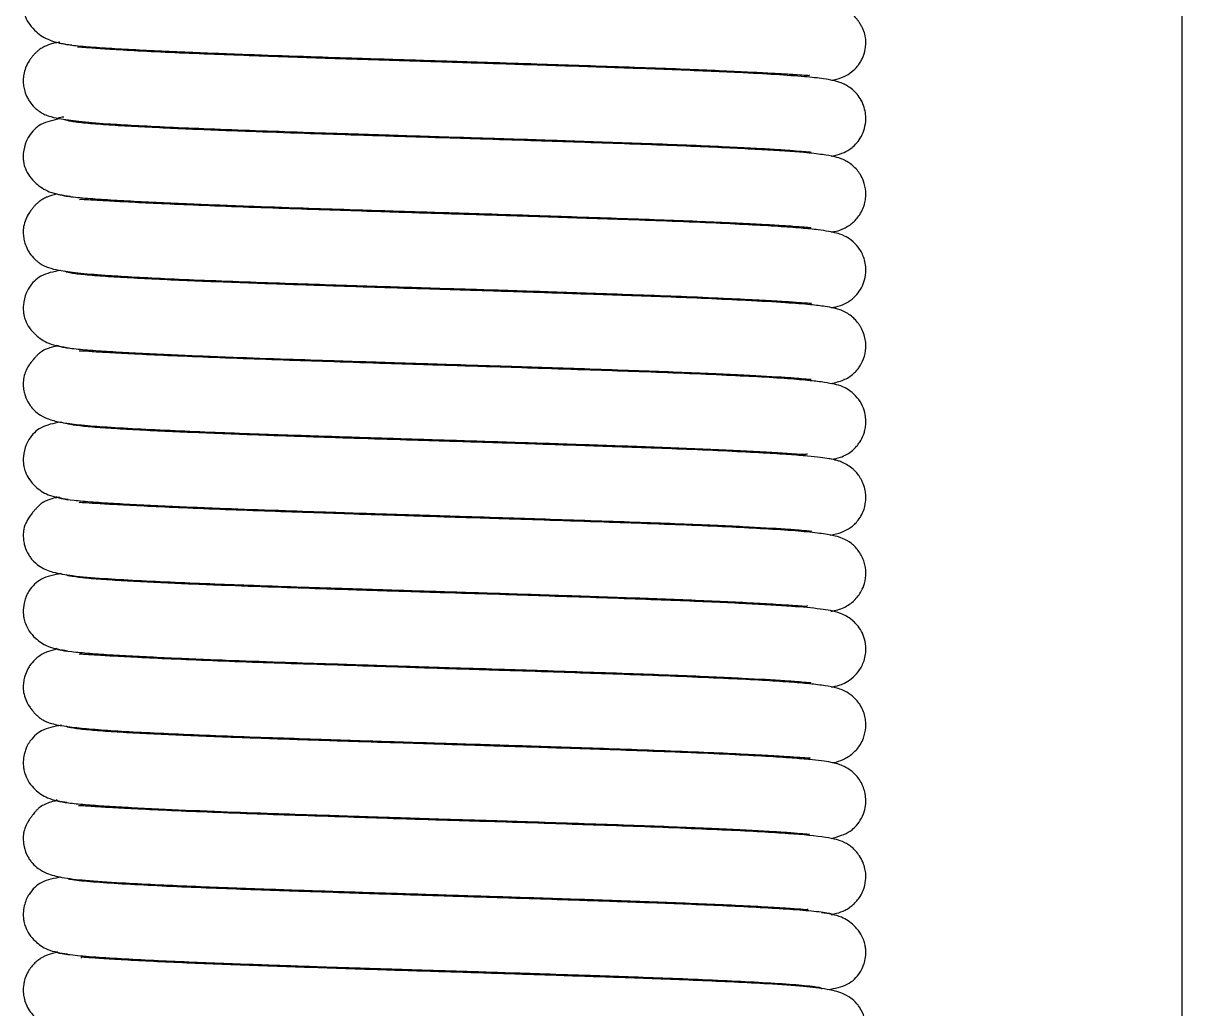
# Model space of a CAD drawing. Header units: millimetres. Extents: x 15 to 1184, y 5 to 836.
# Drawn here: x 428.1 to 442.07, y 618.33 to 630.22 of the extents above; entities that cross this region are included whole.
import ezdxf

# ---------------------------------------------------------------- set-up
doc = ezdxf.new("R2010")
doc.units = ezdxf.units.MM

msp = doc.modelspace()

# ---------------------------------------------------------------- linework, layer by layer
at = {"color": 7, "linetype": 'Continuous', "lineweight": 25}
msp.add_line((442.066, 642.099), (442.066, 591.299), dxfattribs=at)
for points, knots in [([(428.535, 630.889), (428.455, 630.874), (428.302, 630.843), (428.193, 630.731), (428.125, 630.609), (428.095, 630.501), (428.097, 630.413), (428.105, 630.345), (428.132, 630.253), (428.224, 630.123), (428.42, 629.994), (428.59, 629.969), (428.682, 629.955)], [0, 0, 0, 0, 0.159177, 0.302387, 0.343289, 0.409677, 0.442533, 0.454678, 0.525564, 0.709143, 0.841531, 1, 1, 1, 1]), ([(437.846, 629.528), (437.855, 629.53), (437.907, 629.539), (437.985, 629.567), (438.078, 629.619), (438.14, 629.675), (438.185, 629.737), (438.225, 629.807), (438.25, 629.888), (438.256, 629.956), (438.257, 629.991), (438.256, 630.014), (438.25, 630.065), (438.238, 630.107), (438.218, 630.156), (438.2, 630.19), (438.184, 630.215), (438.173, 630.232), (438.162, 630.248), (438.151, 630.262), (438.141, 630.275), (438.114, 630.308), (438.102, 630.322), (438.05, 630.368), (437.983, 630.404), (437.901, 630.432), (437.836, 630.446), (437.733, 630.463), (437.584, 630.479), (437.384, 630.496), (437.103, 630.514), (436.736, 630.534), (436.304, 630.554), (435.852, 630.572), (435.416, 630.588), (435.007, 630.602), (434.636, 630.614), (434.304, 630.625), (433.97, 630.636), (433.578, 630.649), (433.073, 630.664), (432.449, 630.684), (431.721, 630.708), (430.925, 630.735), (430.27, 630.759), (429.773, 630.781), (429.418, 630.799), (429.107, 630.817), (428.854, 630.837), (428.668, 630.857), (428.623, 630.871), (428.6, 630.878)], [0, 0, 0, 0, 0.004222, 0.027311, 0.045288, 0.057311, 0.061214, 0.064722, 0.073253, 0.07765, 0.07861, 0.079623, 0.082078, 0.08955, 0.093545, 0.096742, 0.098097, 0.09933, 0.100489, 0.101631, 0.102819, 0.10411, 0.113614, 0.121011, 0.142778, 0.153731, 0.170954, 0.196686, 0.221504, 0.250897, 0.284685, 0.323383, 0.362284, 0.397442, 0.428714, 0.456555, 0.481011, 0.50196, 0.520321, 0.544218, 0.575282, 0.61383, 0.66008, 0.713435, 0.773907, 0.807195, 0.84222, 0.878716, 0.917218, 0.957782, 1, 1, 1, 1]), ([(428.539, 629.986), (428.526, 629.985), (428.481, 629.979), (428.445, 629.969), (428.393, 629.953), (428.354, 629.936), (428.322, 629.918), (428.303, 629.906), (428.288, 629.895), (428.278, 629.887), (428.268, 629.879), (428.259, 629.871), (428.25, 629.862), (428.234, 629.847), (428.213, 629.824), (428.189, 629.793), (428.153, 629.741), (428.121, 629.675), (428.103, 629.609), (428.095, 629.539), (428.099, 629.461), (428.115, 629.391), (428.141, 629.326), (428.18, 629.259), (428.223, 629.209), (428.261, 629.175), (428.281, 629.16), (428.292, 629.152), (428.315, 629.136), (428.348, 629.118), (428.416, 629.091), (428.539, 629.062), (428.763, 629.032), (429.073, 629.006), (429.442, 628.984), (429.851, 628.964), (430.337, 628.943), (430.881, 628.923), (431.448, 628.903), (431.991, 628.885), (432.484, 628.869), (432.949, 628.854), (433.374, 628.841), (433.808, 628.828), (434.22, 628.815), (434.656, 628.8), (435.101, 628.785), (435.577, 628.769), (436.049, 628.751), (436.476, 628.732), (436.827, 628.715), (437.1, 628.7), (437.351, 628.685), (437.552, 628.665), (437.586, 628.663), (437.596, 628.662)], [0, 0, 0, 0, 0.006568, 0.022713, 0.035311, 0.044112, 0.04717, 0.049444, 0.050359, 0.051191, 0.052013, 0.052901, 0.053851, 0.054839, 0.057091, 0.059909, 0.063404, 0.072567, 0.082763, 0.089519, 0.094273, 0.098646, 0.104646, 0.108295, 0.115716, 0.119409, 0.121238, 0.122341, 0.123816, 0.133729, 0.150259, 0.182625, 0.225419, 0.272298, 0.309815, 0.349753, 0.391841, 0.435605, 0.477247, 0.514704, 0.54765, 0.575939, 0.606483, 0.631243, 0.661514, 0.688996, 0.720431, 0.75558, 0.794796, 0.83378, 0.8694, 0.901451, 0.930053, 0.977828, 1, 1, 1, 1]), ([(428.513, 629.983), (428.54, 629.976), (428.595, 629.961), (428.801, 629.939), (429.071, 629.919), (429.394, 629.9), (429.751, 629.883), (430.23, 629.862), (430.828, 629.839), (431.511, 629.816), (432.077, 629.797), (432.503, 629.783), (432.861, 629.772), (433.242, 629.76), (433.733, 629.745), (434.269, 629.727), (434.82, 629.709), (435.344, 629.691), (435.847, 629.673), (436.294, 629.655), (436.673, 629.638), (436.981, 629.622), (437.222, 629.61), (437.4, 629.599), (437.516, 629.591), (437.577, 629.586), (437.579, 629.59), (437.579, 629.592)], [0, 0, 0, 0, 0.053108, 0.10337, 0.150278, 0.194007, 0.235147, 0.273382, 0.340265, 0.395346, 0.438966, 0.470686, 0.490961, 0.518784, 0.554993, 0.599879, 0.639097, 0.682723, 0.727054, 0.770035, 0.811327, 0.850607, 0.887722, 0.923234, 0.957093, 0.986434, 1, 1, 1, 1]), ([(437.841, 628.613), (437.855, 628.615), (437.908, 628.622), (437.992, 628.657), (438.065, 628.693), (438.148, 628.769), (438.204, 628.848), (438.244, 628.947), (438.259, 629.046), (438.253, 629.142), (438.222, 629.261), (438.146, 629.38), (438.041, 629.459), (437.953, 629.501), (437.921, 629.51), (437.847, 629.53), (437.728, 629.55), (437.513, 629.573), (437.182, 629.596), (436.668, 629.624), (435.967, 629.654), (435.095, 629.685), (434.213, 629.714), (433.448, 629.738), (432.825, 629.758), (432.305, 629.774), (431.813, 629.79), (431.329, 629.807), (430.86, 629.823), (430.378, 629.841), (429.902, 629.86), (429.475, 629.881), (429.141, 629.9), (428.924, 629.915), (428.789, 629.927), (428.762, 629.928), (428.749, 629.928)], [0, 0, 0, 0, 0.0076638, 0.0282309, 0.0462524, 0.0546711, 0.062906, 0.070629, 0.0787295, 0.0840922, 0.0906586, 0.1050703, 0.1181885, 0.1236485, 0.1360379, 0.1500434, 0.1757566, 0.2174344, 0.2662405, 0.315327, 0.3852388, 0.4497852, 0.510249, 0.5657349, 0.5998248, 0.632211, 0.6681211, 0.6991478, 0.7334285, 0.7711918, 0.812785, 0.8578303, 0.9011381, 0.9381914, 0.9689935, 1, 1, 1, 1]), ([(428.547, 629.064), (428.462, 629.048), (428.305, 629.017), (428.192, 628.902), (428.125, 628.78), (428.095, 628.673), (428.096, 628.585), (428.104, 628.517), (428.132, 628.424), (428.221, 628.295), (428.412, 628.166), (428.576, 628.142), (428.666, 628.129)], [0, 0, 0, 0, 0.16961, 0.314341, 0.355928, 0.423867, 0.457419, 0.469561, 0.538861, 0.716988, 0.845613, 1, 1, 1, 1]), ([(428.587, 629.085), (428.56, 629.081), (428.493, 629.071), (428.494, 629.061), (428.495, 629.055)], [0, 0, 0, 0, 0.397313, 1, 1, 1, 1]), ([(437.843, 627.698), (437.861, 627.701), (437.915, 627.711), (437.967, 627.727), (438.039, 627.765), (438.102, 627.808), (438.2, 627.917), (438.242, 628.024), (438.257, 628.117), (438.257, 628.206), (438.237, 628.301), (438.193, 628.391), (438.148, 628.452), (438.098, 628.501), (438.034, 628.548), (437.964, 628.582), (437.87, 628.611), (437.73, 628.634), (437.476, 628.661), (437.108, 628.686), (436.665, 628.708), (436.262, 628.727), (435.799, 628.745), (435.285, 628.764), (434.753, 628.782), (434.193, 628.8), (433.65, 628.818), (433.154, 628.833), (432.771, 628.845), (432.414, 628.856), (431.994, 628.87), (431.436, 628.888), (430.767, 628.911), (430.186, 628.934), (429.724, 628.955), (429.385, 628.972), (429.082, 628.99), (428.834, 629.01), (428.653, 629.031), (428.616, 629.045), (428.597, 629.052)], [0, 0, 0, 0, 0.012029, 0.034804, 0.042628, 0.048349, 0.057926, 0.070105, 0.07565, 0.080238, 0.088821, 0.094553, 0.099753, 0.105837, 0.112968, 0.123736, 0.145865, 0.177085, 0.215567, 0.277839, 0.31144, 0.346637, 0.383189, 0.420904, 0.458371, 0.492038, 0.530524, 0.561563, 0.585549, 0.602687, 0.629495, 0.666426, 0.713027, 0.769741, 0.802076, 0.836789, 0.873642, 0.913216, 0.955488, 1, 1, 1, 1]), ([(428.503, 628.153), (428.482, 628.148), (428.443, 628.14), (428.394, 628.124), (428.356, 628.108), (428.327, 628.091), (428.312, 628.082), (428.302, 628.076), (428.293, 628.068), (428.279, 628.058), (428.27, 628.05), (428.259, 628.039), (428.248, 628.028), (428.236, 628.015), (428.218, 627.996), (428.195, 627.967), (428.156, 627.912), (428.122, 627.844), (428.104, 627.786), (428.097, 627.73), (428.096, 627.689), (428.1, 627.627), (428.116, 627.558), (428.142, 627.495), (428.182, 627.429), (428.224, 627.379), (428.262, 627.346), (428.282, 627.33), (428.293, 627.322), (428.316, 627.307), (428.349, 627.289), (428.417, 627.261), (428.536, 627.233), (428.751, 627.204), (429.049, 627.179), (429.405, 627.157), (429.804, 627.137), (430.283, 627.116), (430.82, 627.096), (431.379, 627.077), (431.913, 627.059), (432.396, 627.043), (432.849, 627.029), (433.261, 627.016), (433.686, 627.003), (434.102, 626.99), (434.555, 626.975), (435.025, 626.959), (435.533, 626.941), (436.054, 626.922), (436.537, 626.901), (436.932, 626.881), (437.222, 626.865), (437.42, 626.852), (437.54, 626.843), (437.591, 626.839), (437.6, 626.84), (437.603, 626.841)], [0, 0, 0, 0, 0.01632, 0.028532, 0.036469, 0.038949, 0.039881, 0.04067, 0.041401, 0.042182, 0.044198, 0.04527, 0.046291, 0.047351, 0.048528, 0.051429, 0.055261, 0.066032, 0.077803, 0.081932, 0.084948, 0.089591, 0.093826, 0.099532, 0.103116, 0.110352, 0.113915, 0.115678, 0.116785, 0.118245, 0.127865, 0.143715, 0.174573, 0.215214, 0.260094, 0.296237, 0.334976, 0.376065, 0.418973, 0.459408, 0.495654, 0.527387, 0.55446, 0.5833, 0.606652, 0.636566, 0.664373, 0.696645, 0.73311, 0.774099, 0.818431, 0.859705, 0.896987, 0.930845, 0.961265, 0.988066, 1, 1, 1, 1]), ([(428.505, 628.158), (428.527, 628.15), (428.572, 628.135), (428.764, 628.114), (429.022, 628.093), (429.335, 628.075), (429.682, 628.057), (430.152, 628.036), (430.742, 628.013), (431.418, 627.99), (431.98, 627.971), (432.404, 627.957), (432.762, 627.946), (433.143, 627.934), (433.636, 627.919), (434.174, 627.902), (434.73, 627.883), (435.26, 627.865), (435.769, 627.847), (436.225, 627.829), (436.615, 627.812), (436.936, 627.796), (437.19, 627.782), (437.383, 627.769), (437.515, 627.759), (437.589, 627.751), (437.594, 627.754), (437.595, 627.755)], [0, 0, 0, 0, 0.052838, 0.102921, 0.149728, 0.19324, 0.234165, 0.272243, 0.33895, 0.393677, 0.437061, 0.468628, 0.488816, 0.516622, 0.552653, 0.597357, 0.636467, 0.680022, 0.724141, 0.766897, 0.808041, 0.847252, 0.884313, 0.919713, 0.953535, 0.983107, 1, 1, 1, 1]), ([(437.839, 626.786), (437.876, 626.792), (437.945, 626.803), (438.029, 626.845), (438.088, 626.885), (438.149, 626.942), (438.205, 627.022), (438.246, 627.123), (438.264, 627.252), (438.236, 627.403), (438.165, 627.522), (438.08, 627.604), (437.97, 627.668), (437.901, 627.686), (437.809, 627.706), (437.672, 627.726), (437.476, 627.746), (437.2, 627.765), (436.84, 627.786), (436.392, 627.807), (435.881, 627.828), (435.352, 627.847), (434.852, 627.864), (434.359, 627.88), (433.899, 627.895), (433.461, 627.909), (433.07, 627.921), (432.662, 627.934), (432.214, 627.948), (431.706, 627.965), (431.155, 627.984), (430.598, 628.003), (430.087, 628.024), (429.659, 628.043), (429.323, 628.06), (429.076, 628.074), (428.906, 628.084), (428.812, 628.089), (428.774, 628.091), (428.777, 628.086), (428.777, 628.085)], [0, 0, 0, 0, 0.0209743, 0.0388073, 0.0466311, 0.0544616, 0.0624269, 0.0701005, 0.0783795, 0.0900025, 0.1007902, 0.1117356, 0.1230549, 0.1432541, 0.1660276, 0.1911709, 0.2243339, 0.260531, 0.300179, 0.343554, 0.3880757, 0.4278562, 0.4632884, 0.4943271, 0.5285492, 0.5544853, 0.5800108, 0.6046359, 0.6340804, 0.6682634, 0.7069469, 0.7497577, 0.7929413, 0.8338703, 0.8721339, 0.9076658, 0.9410258, 0.9715952, 0.9957567, 1, 1, 1, 1]), ([(428.547, 627.235), (428.462, 627.219), (428.305, 627.188), (428.193, 627.073), (428.125, 626.952), (428.095, 626.844), (428.097, 626.743), (428.106, 626.685), (428.135, 626.587), (428.219, 626.467), (428.405, 626.339), (428.564, 626.315), (428.651, 626.302)], [0, 0, 0, 0, 0.1741828, 0.3244301, 0.3673713, 0.436887, 0.4711267, 0.5003, 0.5511092, 0.7241803, 0.8493388, 1, 1, 1, 1]), ([(437.837, 625.869), (437.888, 625.882), (437.983, 625.905), (438.079, 625.96), (438.144, 626.025), (438.184, 626.075), (438.237, 626.173), (438.255, 626.265), (438.257, 626.332), (438.254, 626.381), (438.243, 626.443), (438.221, 626.502), (438.196, 626.551), (438.176, 626.582), (438.141, 626.628), (438.094, 626.679), (438.007, 626.736), (437.92, 626.769), (437.861, 626.783), (437.758, 626.802), (437.58, 626.823), (437.278, 626.846), (436.857, 626.87), (436.361, 626.894), (435.87, 626.914), (435.391, 626.931), (434.943, 626.946), (434.536, 626.96), (434.18, 626.972), (433.838, 626.983), (433.45, 626.995), (432.954, 627.01), (432.335, 627.03), (431.611, 627.054), (430.818, 627.081), (430.169, 627.106), (429.68, 627.128), (429.335, 627.146), (429.036, 627.164), (428.801, 627.184), (428.637, 627.205), (428.61, 627.219), (428.597, 627.226)], [0, 0, 0, 0, 0.027502, 0.050986, 0.056989, 0.061479, 0.06903, 0.07806, 0.080159, 0.082204, 0.086955, 0.092228, 0.094646, 0.096986, 0.099334, 0.1071, 0.126291, 0.136806, 0.151413, 0.175441, 0.208802, 0.251133, 0.302486, 0.344979, 0.383636, 0.417909, 0.448335, 0.474931, 0.497552, 0.516427, 0.539421, 0.56992, 0.608357, 0.654755, 0.708462, 0.769824, 0.803624, 0.83917, 0.876295, 0.915638, 0.957023, 1, 1, 1, 1]), ([(428.521, 626.326), (428.506, 626.323), (428.467, 626.317), (428.426, 626.305), (428.385, 626.291), (428.355, 626.277), (428.338, 626.269), (428.326, 626.261), (428.32, 626.257), (428.315, 626.254), (428.311, 626.251), (428.305, 626.247), (428.298, 626.242), (428.29, 626.236), (428.281, 626.227), (428.274, 626.22), (428.26, 626.206), (428.248, 626.194), (428.236, 626.18), (428.217, 626.159), (428.192, 626.128), (428.151, 626.07), (428.119, 626.007), (428.102, 625.945), (428.097, 625.892), (428.096, 625.848), (428.102, 625.786), (428.122, 625.709), (428.157, 625.637), (428.197, 625.582), (428.244, 625.53), (428.316, 625.477), (428.421, 625.432), (428.566, 625.398), (428.772, 625.371), (429.063, 625.348), (429.444, 625.326), (429.904, 625.304), (430.387, 625.283), (430.866, 625.266), (431.324, 625.25), (431.749, 625.236), (432.259, 625.219), (432.894, 625.199), (433.686, 625.174), (434.521, 625.147), (435.37, 625.118), (436.189, 625.088), (436.78, 625.061), (437.167, 625.039), (437.393, 625.024), (437.524, 625.013), (437.543, 625.02), (437.552, 625.023)], [0, 0, 0, 0, 0.009197, 0.024143, 0.034405, 0.037826, 0.040183, 0.041027, 0.041389, 0.041729, 0.04206, 0.042402, 0.043173, 0.044137, 0.045343, 0.047979, 0.049072, 0.050133, 0.051284, 0.052623, 0.056081, 0.060773, 0.07413, 0.086682, 0.09081, 0.093659, 0.098796, 0.102763, 0.110429, 0.114314, 0.119596, 0.134928, 0.157005, 0.185923, 0.221602, 0.263804, 0.310904, 0.355563, 0.396365, 0.433027, 0.465977, 0.49542, 0.521177, 0.569039, 0.62003, 0.675151, 0.734455, 0.798354, 0.867584, 0.903695, 0.939532, 0.971902, 1, 1, 1, 1]), ([(428.499, 626.332), (428.515, 626.325), (428.548, 626.311), (428.717, 626.289), (428.951, 626.269), (429.239, 626.251), (429.564, 626.234), (430.008, 626.213), (430.574, 626.19), (431.234, 626.167), (431.795, 626.148), (432.23, 626.134), (432.589, 626.123), (432.952, 626.111), (433.406, 626.097), (433.906, 626.082), (434.429, 626.065), (434.946, 626.047), (435.46, 626.029), (435.937, 626.012), (436.356, 625.994), (436.82, 625.973), (437.175, 625.954), (437.417, 625.937), (437.539, 625.926), (437.599, 625.919), (437.599, 625.923), (437.599, 625.924)], [0, 0, 0, 0, 0.051035, 0.099581, 0.145143, 0.187491, 0.227331, 0.26459, 0.33043, 0.384713, 0.428434, 0.461162, 0.482763, 0.508176, 0.541163, 0.582189, 0.618287, 0.658753, 0.701931, 0.743761, 0.78431, 0.823253, 0.895322, 0.928985, 0.960866, 0.987874, 1, 1, 1, 1]), ([(437.845, 624.957), (437.879, 624.962), (437.936, 624.972), (438.02, 625.01), (438.09, 625.057), (438.134, 625.1), (438.164, 625.135), (438.195, 625.179), (438.226, 625.241), (438.247, 625.312), (438.256, 625.368), (438.258, 625.43), (438.249, 625.509), (438.215, 625.613), (438.153, 625.707), (438.067, 625.785), (437.951, 625.847), (437.882, 625.861), (437.757, 625.886), (437.576, 625.907), (437.314, 625.929), (436.959, 625.951), (436.519, 625.972), (436.018, 625.994), (435.481, 626.014), (434.914, 626.033), (434.35, 626.052), (433.824, 626.069), (433.382, 626.083), (432.944, 626.096), (432.427, 626.113), (431.862, 626.131), (431.282, 626.151), (430.725, 626.17), (430.191, 626.191), (429.724, 626.211), (429.349, 626.23), (429.067, 626.245), (428.879, 626.256), (428.785, 626.265), (428.774, 626.261), (428.772, 626.26)], [0, 0, 0, 0, 0.021373, 0.035444, 0.04588, 0.053659, 0.056611, 0.059002, 0.066631, 0.070157, 0.074653, 0.078226, 0.083365, 0.09102, 0.101222, 0.112486, 0.124367, 0.149049, 0.176873, 0.207394, 0.24658, 0.289298, 0.331821, 0.377159, 0.419236, 0.456746, 0.499917, 0.534831, 0.561357, 0.586682, 0.620484, 0.662857, 0.700059, 0.741534, 0.786027, 0.829571, 0.871515, 0.911656, 0.950653, 0.988214, 1, 1, 1, 1]), ([(428.546, 625.405), (428.462, 625.389), (428.305, 625.358), (428.193, 625.245), (428.125, 625.124), (428.095, 625.015), (428.097, 624.916), (428.106, 624.857), (428.135, 624.759), (428.217, 624.639), (428.399, 624.511), (428.554, 624.488), (428.639, 624.475)], [0, 0, 0, 0, 0.177987, 0.335701, 0.380221, 0.450954, 0.48569, 0.514549, 0.564045, 0.731799, 0.853307, 1, 1, 1, 1]), ([(437.828, 624.042), (437.876, 624.052), (437.97, 624.071), (438.062, 624.124), (438.106, 624.158), (438.142, 624.193), (438.188, 624.252), (438.233, 624.339), (438.254, 624.428), (438.258, 624.51), (438.25, 624.585), (438.232, 624.648), (438.209, 624.7), (438.189, 624.735), (438.144, 624.801), (438.083, 624.861), (437.976, 624.921), (437.914, 624.941), (437.871, 624.952), (437.804, 624.965), (437.703, 624.98), (437.55, 624.996), (437.327, 625.014), (437.011, 625.033), (436.601, 625.054), (436.123, 625.075), (435.631, 625.094), (435.161, 625.11), (434.726, 625.125), (434.337, 625.138), (433.996, 625.149), (433.657, 625.16), (433.262, 625.172), (432.755, 625.188), (432.135, 625.207), (431.423, 625.231), (430.654, 625.258), (430.034, 625.283), (429.573, 625.304), (429.252, 625.322), (428.977, 625.34), (428.765, 625.359), (428.632, 625.378), (428.617, 625.39), (428.61, 625.395)], [0, 0, 0, 0, 0.024842, 0.048794, 0.054247, 0.059551, 0.065183, 0.070924, 0.079104, 0.084004, 0.088241, 0.093364, 0.096136, 0.09876, 0.101263, 0.113381, 0.130335, 0.137829, 0.149008, 0.165391, 0.186962, 0.21364, 0.245241, 0.281688, 0.323485, 0.364787, 0.401791, 0.434635, 0.463784, 0.489055, 0.510344, 0.528819, 0.552922, 0.584286, 0.623352, 0.66991, 0.723301, 0.784328, 0.817724, 0.852707, 0.889315, 0.928088, 0.968733, 1, 1, 1, 1]), ([(428.533, 624.499), (428.517, 624.496), (428.464, 624.488), (428.424, 624.477), (428.375, 624.457), (428.358, 624.449), (428.344, 624.442), (428.336, 624.438), (428.33, 624.434), (428.326, 624.431), (428.322, 624.429), (428.316, 624.425), (428.308, 624.418), (428.299, 624.411), (428.293, 624.404), (428.286, 624.397), (428.279, 624.389), (428.272, 624.382), (428.266, 624.377), (428.26, 624.37), (428.252, 624.361), (428.24, 624.348), (428.218, 624.324), (428.174, 624.27), (428.131, 624.199), (428.107, 624.139), (428.098, 624.08), (428.096, 624.051), (428.097, 624.012), (428.102, 623.963), (428.12, 623.888), (428.148, 623.826), (428.176, 623.782), (428.197, 623.754), (428.242, 623.703), (428.328, 623.639), (428.471, 623.586), (428.703, 623.548), (429.032, 623.521), (429.448, 623.497), (429.906, 623.475), (430.384, 623.455), (430.901, 623.436), (431.439, 623.417), (431.983, 623.399), (432.585, 623.379), (433.293, 623.358), (434.137, 623.331), (435.016, 623.302), (435.727, 623.277), (436.265, 623.255), (436.651, 623.238), (436.993, 623.22), (437.277, 623.203), (437.462, 623.19), (437.55, 623.182), (437.553, 623.191), (437.554, 623.194)], [0, 0, 0, 0, 0.009858, 0.032523, 0.03679, 0.039764, 0.040803, 0.041593, 0.041925, 0.042239, 0.042558, 0.042905, 0.043749, 0.045525, 0.048005, 0.049636, 0.050964, 0.05155, 0.052109, 0.052665, 0.053241, 0.05453, 0.056106, 0.060352, 0.073838, 0.089972, 0.095491, 0.099284, 0.100634, 0.1052, 0.108753, 0.116778, 0.118548, 0.120623, 0.125858, 0.141182, 0.172146, 0.215158, 0.269843, 0.316393, 0.360262, 0.400332, 0.436329, 0.478662, 0.514755, 0.546806, 0.597229, 0.651561, 0.710449, 0.774375, 0.808757, 0.844653, 0.881785, 0.919746, 0.954735, 0.984814, 1, 1, 1, 1]), ([(428.494, 624.507), (428.506, 624.5), (428.531, 624.485), (428.692, 624.463), (428.922, 624.443), (429.21, 624.424), (429.534, 624.407), (429.98, 624.386), (430.547, 624.363), (431.206, 624.34), (431.76, 624.321), (432.184, 624.307), (432.541, 624.295), (432.915, 624.284), (433.397, 624.269), (433.926, 624.252), (434.479, 624.234), (435.014, 624.216), (435.537, 624.198), (436.013, 624.18), (436.427, 624.163), (436.883, 624.141), (437.226, 624.122), (437.459, 624.104), (437.564, 624.095), (437.607, 624.088), (437.601, 624.094), (437.6, 624.094)], [0, 0, 0, 0, 0.051817, 0.101113, 0.147357, 0.190252, 0.230475, 0.268032, 0.33417, 0.388281, 0.431385, 0.463073, 0.48347, 0.510471, 0.545326, 0.58853, 0.626476, 0.668931, 0.712598, 0.754669, 0.795351, 0.834316, 0.90624, 0.93984, 0.97056, 0.995985, 1, 1, 1, 1]), ([(437.834, 623.122), (437.862, 623.128), (437.914, 623.137), (437.985, 623.164), (438.054, 623.201), (438.114, 623.25), (438.162, 623.301), (438.207, 623.371), (438.247, 623.468), (438.263, 623.587), (438.241, 623.724), (438.188, 623.829), (438.128, 623.901), (438.054, 623.966), (437.952, 624.016), (437.855, 624.04), (437.674, 624.069), (437.407, 624.094), (437.06, 624.116), (436.64, 624.138), (436.168, 624.159), (435.646, 624.179), (435.071, 624.199), (434.488, 624.219), (433.928, 624.237), (433.471, 624.251), (433.055, 624.264), (432.6, 624.278), (432.101, 624.294), (431.575, 624.312), (431.051, 624.33), (430.516, 624.349), (430.017, 624.369), (429.593, 624.389), (429.259, 624.406), (429.013, 624.42), (428.874, 624.429), (428.806, 624.433), (428.772, 624.436), (428.771, 624.433), (428.771, 624.432)], [0, 0, 0, 0, 0.018613, 0.033564, 0.04416, 0.052248, 0.058788, 0.06395, 0.070845, 0.079781, 0.088852, 0.099207, 0.104702, 0.11087, 0.127773, 0.158606, 0.195647, 0.237058, 0.282588, 0.322626, 0.365766, 0.408758, 0.447199, 0.492106, 0.52928, 0.5585, 0.58154, 0.610388, 0.647362, 0.680334, 0.717544, 0.758864, 0.801915, 0.843499, 0.883175, 0.921049, 0.957591, 0.975274, 0.992323, 1, 1, 1, 1]), ([(428.556, 623.578), (428.47, 623.562), (428.308, 623.531), (428.194, 623.417), (428.126, 623.297), (428.095, 623.186), (428.097, 623.087), (428.106, 623.028), (428.134, 622.931), (428.215, 622.811), (428.395, 622.683), (428.547, 622.66), (428.631, 622.648)], [0, 0, 0, 0, 0.187292, 0.35192, 0.397655, 0.468459, 0.503124, 0.531394, 0.579297, 0.740956, 0.858178, 1, 1, 1, 1]), ([(437.843, 622.209), (437.871, 622.215), (437.913, 622.223), (437.992, 622.252), (438.08, 622.304), (438.165, 622.386), (438.236, 622.504), (438.264, 622.655), (438.246, 622.785), (438.205, 622.885), (438.149, 622.965), (438.078, 623.031), (438.022, 623.066), (437.893, 623.124), (437.693, 623.155), (437.372, 623.184), (436.92, 623.21), (436.448, 623.232), (436.024, 623.25), (435.541, 623.268), (435.01, 623.287), (434.463, 623.305), (433.894, 623.324), (433.348, 623.341), (432.852, 623.356), (432.471, 623.368), (432.116, 623.379), (431.703, 623.393), (431.16, 623.412), (430.515, 623.434), (429.964, 623.457), (429.536, 623.478), (429.227, 623.495), (428.958, 623.512), (428.752, 623.532), (428.625, 623.551), (428.618, 623.562), (428.614, 623.567)], [0, 0, 0, 0, 0.022502, 0.033927, 0.044864, 0.05544, 0.065864, 0.077095, 0.085095, 0.09251, 0.100207, 0.107773, 0.119351, 0.132562, 0.176259, 0.231731, 0.29366, 0.327213, 0.362259, 0.398534, 0.436247, 0.473782, 0.507377, 0.545627, 0.576583, 0.600669, 0.617827, 0.644601, 0.681354, 0.72772, 0.784516, 0.816728, 0.851174, 0.887954, 0.927552, 0.969644, 1, 1, 1, 1]), ([(428.494, 622.681), (428.501, 622.673), (428.516, 622.659), (428.663, 622.638), (428.884, 622.617), (429.165, 622.598), (429.484, 622.581), (429.923, 622.559), (430.485, 622.536), (431.139, 622.513), (431.688, 622.494), (432.105, 622.481), (432.461, 622.469), (432.841, 622.457), (433.334, 622.442), (433.876, 622.425), (434.441, 622.407), (434.986, 622.388), (435.515, 622.37), (435.995, 622.352), (436.413, 622.334), (436.873, 622.312), (437.219, 622.294), (437.459, 622.274), (437.561, 622.266), (437.6, 622.26), (437.592, 622.266), (437.592, 622.267)], [0, 0, 0, 0, 0.049178, 0.098845, 0.14547, 0.188691, 0.229082, 0.266799, 0.333189, 0.38729, 0.43016, 0.461455, 0.481518, 0.509232, 0.544915, 0.589019, 0.627759, 0.671077, 0.714911, 0.757081, 0.797852, 0.836896, 0.908916, 0.942521, 0.97318, 0.999559, 1, 1, 1, 1]), ([(428.52, 622.668), (428.478, 622.659), (428.413, 622.645), (428.349, 622.619), (428.316, 622.601), (428.293, 622.585), (428.273, 622.571), (428.228, 622.534), (428.182, 622.479), (428.142, 622.412), (428.116, 622.35), (428.1, 622.28), (428.096, 622.219), (428.097, 622.177), (428.104, 622.122), (428.122, 622.063), (428.156, 621.996), (428.195, 621.94), (428.218, 621.912), (428.236, 621.892), (428.248, 621.88), (428.259, 621.869), (428.27, 621.858), (428.279, 621.85), (428.293, 621.839), (428.302, 621.832), (428.312, 621.825), (428.327, 621.816), (428.352, 621.802), (428.384, 621.788), (428.436, 621.769), (428.565, 621.74), (428.824, 621.708), (429.233, 621.68), (429.62, 621.659), (430.085, 621.638), (430.605, 621.617), (431.147, 621.598), (431.664, 621.581), (432.135, 621.565), (432.578, 621.551), (432.986, 621.538), (433.412, 621.525), (433.835, 621.512), (434.3, 621.497), (434.786, 621.481), (435.314, 621.463), (435.858, 621.443), (436.368, 621.422), (436.795, 621.402), (437.12, 621.385), (437.352, 621.37), (437.498, 621.361), (437.58, 621.353), (437.583, 621.358), (437.584, 621.36)], [0, 0, 0, 0, 0.028611, 0.04444, 0.054046, 0.055504, 0.05661, 0.061924, 0.06915, 0.072729, 0.078427, 0.082657, 0.087294, 0.090306, 0.094429, 0.106184, 0.11694, 0.120767, 0.123664, 0.12484, 0.125898, 0.126918, 0.127989, 0.130002, 0.130782, 0.131512, 0.1323, 0.133231, 0.135708, 0.142087, 0.151458, 0.172131, 0.244278, 0.28239, 0.322424, 0.364376, 0.407604, 0.447501, 0.483226, 0.514556, 0.541308, 0.569771, 0.593061, 0.623316, 0.651437, 0.68411, 0.721096, 0.762282, 0.806597, 0.848381, 0.886852, 0.922226, 0.954878, 0.984567, 1, 1, 1, 1]), ([(437.855, 621.297), (437.859, 621.298), (437.905, 621.305), (437.957, 621.323), (438.034, 621.36), (438.098, 621.406), (438.148, 621.456), (438.193, 621.517), (438.237, 621.606), (438.257, 621.702), (438.257, 621.791), (438.242, 621.884), (438.2, 621.991), (438.102, 622.099), (438.029, 622.149), (437.968, 622.178), (437.887, 622.204), (437.774, 622.225), (437.581, 622.249), (437.333, 622.27), (437.009, 622.29), (436.601, 622.311), (436.11, 622.332), (435.57, 622.353), (435.024, 622.372), (434.47, 622.39), (433.936, 622.408), (433.45, 622.423), (433.021, 622.436), (432.565, 622.451), (432.008, 622.469), (431.418, 622.488), (430.833, 622.508), (430.3, 622.529), (429.82, 622.549), (429.429, 622.568), (429.133, 622.584), (428.946, 622.596), (428.839, 622.602), (428.781, 622.607), (428.773, 622.605), (428.769, 622.604)], [0, 0, 0, 0, 0.002694, 0.0292, 0.040378, 0.047781, 0.054097, 0.059495, 0.065445, 0.074356, 0.079119, 0.084875, 0.097519, 0.107461, 0.113401, 0.125431, 0.142335, 0.175477, 0.208556, 0.244186, 0.282352, 0.323691, 0.367989, 0.412162, 0.451719, 0.487008, 0.526919, 0.558451, 0.582433, 0.610903, 0.647887, 0.693182, 0.732248, 0.775712, 0.819352, 0.860956, 0.900178, 0.937605, 0.961569, 0.984629, 1, 1, 1, 1]), ([(428.557, 621.748), (428.471, 621.732), (428.308, 621.702), (428.194, 621.587), (428.138, 621.489), (428.109, 621.409), (428.096, 621.339), (428.097, 621.259), (428.106, 621.2), (428.134, 621.102), (428.214, 620.982), (428.393, 620.855), (428.544, 620.832), (428.627, 620.819)], [0, 0, 0, 0, 0.188948, 0.361092, 0.408115, 0.435952, 0.479056, 0.513585, 0.541468, 0.588414, 0.746456, 0.861117, 1, 1, 1, 1]), ([(437.838, 620.381), (437.922, 620.407), (438.025, 620.438), (438.109, 620.502), (438.176, 620.573), (438.23, 620.672), (438.261, 620.799), (438.256, 620.914), (438.225, 621.009), (438.187, 621.087), (438.123, 621.169), (438.02, 621.242), (437.94, 621.275), (437.906, 621.285), (437.846, 621.3), (437.757, 621.315), (437.607, 621.333), (437.397, 621.351), (437.092, 621.371), (436.679, 621.393), (436.18, 621.415), (435.646, 621.436), (435.132, 621.454), (434.657, 621.47), (434.232, 621.484), (433.868, 621.495), (433.522, 621.506), (433.131, 621.518), (432.633, 621.534), (432.019, 621.554), (431.312, 621.577), (430.549, 621.604), (429.938, 621.629), (429.488, 621.651), (429.178, 621.668), (428.918, 621.687), (428.726, 621.707), (428.616, 621.725), (428.617, 621.736), (428.618, 621.741)], [0, 0, 0, 0, 0.03754, 0.046309, 0.054763, 0.062988, 0.070048, 0.081272, 0.086245, 0.089838, 0.102206, 0.113158, 0.121996, 0.129645, 0.141148, 0.167266, 0.193534, 0.225214, 0.262083, 0.304746, 0.349865, 0.390408, 0.426302, 0.458081, 0.485518, 0.508495, 0.527417, 0.550666, 0.581641, 0.620621, 0.667333, 0.721171, 0.783084, 0.816962, 0.852423, 0.889785, 0.929345, 0.97074, 1, 1, 1, 1]), ([(428.511, 620.84), (428.49, 620.837), (428.444, 620.828), (428.368, 620.802), (428.3, 620.764), (428.26, 620.727), (428.247, 620.711), (428.22, 620.678), (428.204, 620.657), (428.192, 620.641), (428.179, 620.624), (428.162, 620.598), (428.13, 620.543), (428.114, 620.503), (428.102, 620.453), (428.098, 620.421), (428.097, 620.397), (428.096, 620.381), (428.097, 620.34), (428.107, 620.269), (428.138, 620.186), (428.179, 620.12), (428.224, 620.063), (428.29, 620.007), (428.403, 619.949), (428.576, 619.907), (428.856, 619.875), (429.224, 619.852), (429.667, 619.828), (430.104, 619.809), (430.547, 619.791), (431.095, 619.771), (431.745, 619.749), (432.523, 619.724), (433.318, 619.699), (434.173, 619.672), (434.902, 619.648), (435.485, 619.628), (435.927, 619.611), (436.351, 619.594), (436.745, 619.576), (437.086, 619.558), (437.352, 619.54), (437.502, 619.531), (437.562, 619.524), (437.557, 619.535), (437.556, 619.536)], [0, 0, 0, 0, 0.014287, 0.032656, 0.053562, 0.063552, 0.073441, 0.076816, 0.078204, 0.079498, 0.080804, 0.082225, 0.085701, 0.09572, 0.100008, 0.103096, 0.104274, 0.10529, 0.106308, 0.112042, 0.120536, 0.12405, 0.128528, 0.141982, 0.161715, 0.1974, 0.243661, 0.299627, 0.34164, 0.380535, 0.416005, 0.447941, 0.502634, 0.550263, 0.600781, 0.655137, 0.71496, 0.747175, 0.781054, 0.816908, 0.854488, 0.893462, 0.932142, 0.966052, 0.994589, 1, 1, 1, 1]), ([(428.495, 620.853), (428.497, 620.847), (428.503, 620.833), (428.627, 620.813), (428.827, 620.793), (429.088, 620.774), (429.388, 620.757), (429.806, 620.736), (430.348, 620.713), (430.988, 620.689), (431.534, 620.671), (431.957, 620.657), (432.312, 620.645), (432.679, 620.633), (433.144, 620.619), (433.659, 620.603), (434.2, 620.586), (434.736, 620.568), (435.269, 620.55), (435.764, 620.532), (436.201, 620.515), (436.693, 620.493), (437.08, 620.473), (437.356, 620.454), (437.503, 620.442), (437.576, 620.434), (437.578, 620.439), (437.578, 620.441)], [0, 0, 0, 0, 0.0413325, 0.0901807, 0.1361851, 0.1789686, 0.2187879, 0.2561033, 0.322207, 0.3764119, 0.4196772, 0.4519048, 0.4729321, 0.4991256, 0.5330478, 0.574791, 0.6116026, 0.6529676, 0.6966046, 0.7383811, 0.7788633, 0.8178427, 0.8901665, 0.9237163, 0.9555252, 0.9840449, 1, 1, 1, 1]), ([(437.838, 619.468), (437.86, 619.472), (437.923, 619.482), (437.984, 619.506), (438.044, 619.538), (438.116, 619.592), (438.179, 619.662), (438.234, 619.769), (438.256, 619.862), (438.257, 619.956), (438.243, 620.048), (438.21, 620.135), (438.141, 620.227), (438.098, 620.269), (438.068, 620.293), (438.035, 620.315), (437.969, 620.351), (437.895, 620.373), (437.722, 620.406), (437.421, 620.436), (436.996, 620.462), (436.584, 620.483), (436.091, 620.504), (435.547, 620.525), (434.994, 620.544), (434.432, 620.563), (433.887, 620.581), (433.393, 620.596), (432.963, 620.609), (432.515, 620.623), (431.974, 620.641), (431.399, 620.66), (430.826, 620.68), (430.3, 620.7), (429.822, 620.72), (429.432, 620.74), (429.138, 620.755), (428.953, 620.767), (428.845, 620.774), (428.783, 620.779), (428.77, 620.777), (428.763, 620.777)], [0, 0, 0, 0, 0.014656, 0.039997, 0.049821, 0.055562, 0.065763, 0.07141, 0.080076, 0.084892, 0.091478, 0.106867, 0.112269, 0.116146, 0.118135, 0.120598, 0.127445, 0.150067, 0.181235, 0.250739, 0.288906, 0.329947, 0.37363, 0.41765, 0.45733, 0.492795, 0.533014, 0.564941, 0.589028, 0.616388, 0.652123, 0.696035, 0.733994, 0.776493, 0.819753, 0.860731, 0.899086, 0.935381, 0.958455, 0.980526, 1, 1, 1, 1]), ([(428.554, 619.917), (428.471, 619.902), (428.307, 619.872), (428.195, 619.759), (428.138, 619.662), (428.109, 619.581), (428.096, 619.51), (428.097, 619.43), (428.106, 619.371), (428.134, 619.273), (428.215, 619.153), (428.394, 619.026), (428.546, 619.003), (428.63, 618.99)], [0, 0, 0, 0, 0.1852973, 0.3640776, 0.4120907, 0.439724, 0.4823328, 0.5164201, 0.5440541, 0.5907226, 0.7479681, 0.8619884, 1, 1, 1, 1]), ([(437.855, 619.453), (437.855, 619.459), (437.853, 619.475), (437.684, 619.499), (437.407, 619.523), (437.051, 619.545), (436.651, 619.565), (436.227, 619.584), (435.805, 619.601), (435.297, 619.619), (434.741, 619.638), (434.192, 619.656), (433.783, 619.669), (433.463, 619.679), (433.146, 619.689), (432.808, 619.7), (432.407, 619.712), (431.937, 619.728), (431.44, 619.744), (430.942, 619.761), (430.464, 619.779), (429.983, 619.798), (429.526, 619.82), (429.12, 619.843), (428.811, 619.867), (428.637, 619.889), (428.637, 619.901), (428.637, 619.905)], [0, 0, 0, 0, 0.043678, 0.099958, 0.152191, 0.20007, 0.244485, 0.285163, 0.321805, 0.354307, 0.408264, 0.447214, 0.472716, 0.494557, 0.514127, 0.538996, 0.564914, 0.598395, 0.639274, 0.674537, 0.713772, 0.757512, 0.805428, 0.856939, 0.912718, 0.972837, 1, 1, 1, 1]), ([(437.799, 618.56), (437.882, 618.576), (438.046, 618.606), (438.158, 618.719), (438.215, 618.816), (438.244, 618.897), (438.257, 618.968), (438.256, 619.048), (438.247, 619.106), (438.219, 619.204), (438.138, 619.324), (437.959, 619.452), (437.807, 619.475), (437.723, 619.487)], [0, 0, 0, 0, 0.185298, 0.364079, 0.41209, 0.439723, 0.482334, 0.516421, 0.544056, 0.590724, 0.747971, 0.861991, 1, 1, 1, 1]), ([(428.515, 619.009), (428.493, 619.005), (428.43, 618.995), (428.369, 618.971), (428.309, 618.94), (428.237, 618.886), (428.174, 618.815), (428.119, 618.708), (428.097, 618.615), (428.096, 618.521), (428.11, 618.429), (428.143, 618.342), (428.212, 618.251), (428.255, 618.208), (428.285, 618.184), (428.318, 618.162), (428.384, 618.127), (428.458, 618.105), (428.631, 618.071), (428.932, 618.042), (429.357, 618.015), (429.769, 617.994), (430.262, 617.973), (430.806, 617.953), (431.359, 617.934), (431.921, 617.915), (432.466, 617.897), (432.96, 617.881), (433.39, 617.868), (433.838, 617.854), (434.379, 617.837), (434.954, 617.817), (435.527, 617.798), (436.053, 617.778), (436.531, 617.757), (436.921, 617.738), (437.215, 617.722), (437.4, 617.71), (437.508, 617.703), (437.57, 617.699), (437.583, 617.7), (437.59, 617.701)], [0, 0, 0, 0, 0.014655, 0.039997, 0.049821, 0.055562, 0.065763, 0.07141, 0.080076, 0.084892, 0.091478, 0.106867, 0.112269, 0.116146, 0.118134, 0.120598, 0.127444, 0.150067, 0.181235, 0.250739, 0.288906, 0.329947, 0.37363, 0.41765, 0.45733, 0.492795, 0.533014, 0.564941, 0.589028, 0.616388, 0.652123, 0.696035, 0.733993, 0.776492, 0.819753, 0.860731, 0.899086, 0.93538, 0.958455, 0.980526, 1, 1, 1, 1]), ([(428.498, 619.025), (428.498, 619.018), (428.5, 619.003), (428.669, 618.979), (428.946, 618.954), (429.302, 618.933), (429.702, 618.912), (430.126, 618.893), (430.548, 618.877), (431.056, 618.858), (431.612, 618.839), (432.161, 618.821), (432.57, 618.808), (432.89, 618.798), (433.207, 618.788), (433.545, 618.778), (433.946, 618.765), (434.416, 618.75), (434.913, 618.733), (435.411, 618.716), (435.889, 618.699), (436.37, 618.679), (436.827, 618.657), (437.232, 618.635), (437.544, 618.61), (437.727, 618.587), (437.723, 618.572), (437.721, 618.566)], [0, 0, 0, 0, 0.043057, 0.098537, 0.150028, 0.197226, 0.24101, 0.281111, 0.317232, 0.349272, 0.402461, 0.440858, 0.465998, 0.487529, 0.50682, 0.531335, 0.556886, 0.58989, 0.630188, 0.664951, 0.703628, 0.746746, 0.793981, 0.84476, 0.899746, 0.95901, 1, 1, 1, 1]), ([(437.842, 617.637), (437.863, 617.641), (437.909, 617.649), (437.985, 617.676), (438.053, 617.713), (438.093, 617.75), (438.106, 617.767), (438.133, 617.8), (438.149, 617.82), (438.161, 617.836), (438.174, 617.854), (438.191, 617.88), (438.223, 617.935), (438.239, 617.974), (438.251, 618.025), (438.255, 618.056), (438.256, 618.08), (438.257, 618.097), (438.256, 618.137), (438.246, 618.208), (438.215, 618.292), (438.174, 618.358), (438.129, 618.415), (438.063, 618.47), (437.95, 618.528), (437.777, 618.57), (437.497, 618.602), (437.129, 618.626), (436.686, 618.649), (436.249, 618.669), (435.806, 618.687), (435.258, 618.706), (434.608, 618.728), (433.83, 618.754), (433.035, 618.778), (432.18, 618.805), (431.451, 618.83), (430.868, 618.85), (430.426, 618.866), (430.002, 618.883), (429.608, 618.902), (429.267, 618.92), (429.001, 618.937), (428.851, 618.947), (428.791, 618.953), (428.796, 618.943), (428.797, 618.941)], [0, 0, 0, 0, 0.014287, 0.032656, 0.053562, 0.063551, 0.07344, 0.076815, 0.078204, 0.079498, 0.080804, 0.082225, 0.085701, 0.09572, 0.100008, 0.103096, 0.104274, 0.10529, 0.106308, 0.112042, 0.120536, 0.12405, 0.128528, 0.141982, 0.161715, 0.197401, 0.243661, 0.299627, 0.34164, 0.380534, 0.416005, 0.447941, 0.502635, 0.550263, 0.60078, 0.655137, 0.714961, 0.747174, 0.781054, 0.816908, 0.854488, 0.893462, 0.932142, 0.966052, 0.994589, 1, 1, 1, 1])]:
    msp.add_open_spline(points, degree=3, knots=knots, dxfattribs=at)

doc.saveas('drawing.dxf')
